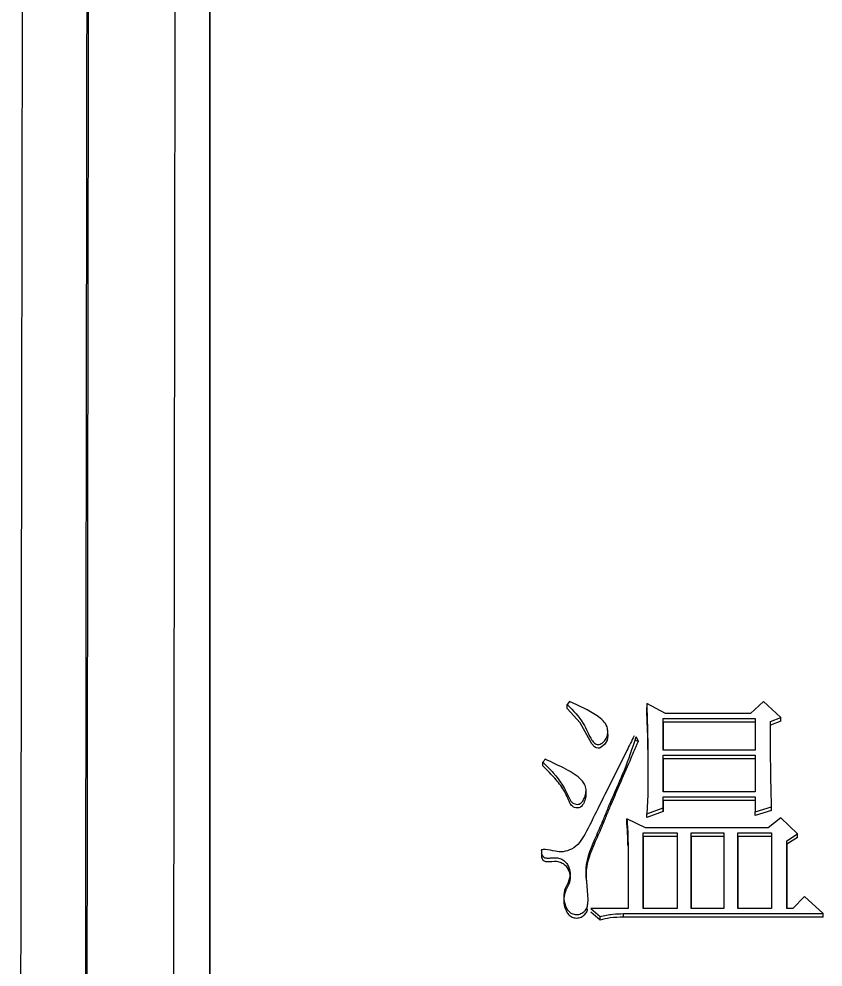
# Model space of a CAD drawing. Header units: millimetres. Extents: x 2344 to 4024, y 1094 to 2282.
# Drawn here: x 2710.55 to 2718, y 2057.93 to 2066.72 of the extents above; entities that cross this region are included whole.
import ezdxf

# ---------------------------------------------------------------- set-up
doc = ezdxf.new("R2010")
doc.units = ezdxf.units.MM

msp = doc.modelspace()

# ---------------------------------------------------------------- linework, layer by layer
at = {"color": 7, "linetype": 'Continuous', "lineweight": 25}
for p, q in [((2715.6558, 2060.392), (2715.6341, 2060.3645)), ((2716.5428, 2060.2818), (2716.3697, 2060.3736)), ((2716.3697, 2060.3736), (2716.3697, 2060.3388)), ((2717.4514, 2060.392), (2717.3324, 2060.2818)), ((2717.6137, 2060.2451), (2717.4514, 2060.392)), ((2715.6341, 2060.3297), (2715.6341, 2060.3645)), ((2716.3736, 2060.1774), (2716.3697, 2060.3388)), ((2717.3324, 2060.2818), (2716.5428, 2060.2818)), ((2716.5211, 2060.2359), (2717.3757, 2060.2359)), ((2716.5212, 2059.9417), (2716.5211, 2060.2359)), ((2716.5211, 2060.2013), (2716.5211, 2060.2359)), ((2716.5211, 2060.2013), (2716.5212, 2059.9417)), ((2717.3757, 2060.2013), (2716.5211, 2060.2013)), ((2717.3757, 2060.2359), (2717.3757, 2059.9417)), ((2717.5163, 2060.2083), (2717.6137, 2060.2451)), ((2717.6137, 2060.2105), (2717.5163, 2060.1738)), ((2717.6137, 2060.2105), (2717.6137, 2060.2451)), ((2716.0074, 2060.1252), (2716.0074, 2060.1368)), ((2716.261, 2060.0339), (2716.294, 2060.0269)), ((2716.294, 2060.0269), (2716.2723, 2060.0659)), ((2717.3757, 2059.9417), (2716.5212, 2059.9417)), ((2716.5212, 2059.8957), (2717.3757, 2059.8957)), ((2716.5212, 2059.555), (2716.5212, 2059.8957)), ((2716.5212, 2059.8616), (2716.5212, 2059.8957)), ((2716.5212, 2059.8616), (2716.5212, 2059.555)), ((2717.3757, 2059.8616), (2716.5212, 2059.8616)), ((2717.3757, 2059.8957), (2717.3757, 2059.555)), ((2715.407, 2059.7973), (2715.407, 2059.8314)), ((2715.8079, 2059.5393), (2715.8079, 2059.5734)), ((2716.3805, 2059.5273), (2716.3697, 2059.3521)), ((2717.3757, 2059.555), (2716.5212, 2059.555)), ((2716.5212, 2059.5089), (2717.3757, 2059.5089)), ((2716.5212, 2059.4075), (2716.5212, 2059.5089)), ((2716.5212, 2059.4752), (2716.5212, 2059.5089)), ((2717.3757, 2059.5089), (2717.3757, 2059.3706)), ((2716.3697, 2059.3521), (2716.5212, 2059.4075)), ((2716.5212, 2059.4752), (2716.5212, 2059.3739)), ((2717.3757, 2059.4752), (2716.5212, 2059.4752)), ((2716.5212, 2059.3739), (2716.5212, 2059.4075)), ((2717.3757, 2059.3706), (2717.5272, 2059.4167)), ((2717.5272, 2059.3831), (2717.5272, 2059.4167)), ((2716.5212, 2059.3739), (2716.3697, 2059.3186)), ((2716.3697, 2059.3186), (2716.3697, 2059.3521)), ((2717.5272, 2059.3831), (2717.3757, 2059.3371)), ((2717.3757, 2059.3371), (2717.3757, 2059.3706)), ((2717.6137, 2059.3152), (2717.4947, 2059.2229)), ((2717.7652, 2059.1675), (2717.6137, 2059.3152)), ((2716.3589, 2059.2229), (2716.1858, 2059.306)), ((2716.1858, 2059.2726), (2716.1858, 2059.306)), ((2716.3373, 2059.1767), (2716.651, 2059.1767)), ((2716.3373, 2058.4737), (2716.3373, 2059.1767)), ((2716.3373, 2059.1435), (2716.3373, 2059.1767)), ((2716.3373, 2059.1435), (2716.3373, 2058.4737)), ((2716.651, 2059.1435), (2716.3373, 2059.1435)), ((2717.4947, 2059.2229), (2716.3589, 2059.2229)), ((2716.651, 2059.1767), (2716.651, 2058.4738)), ((2716.7808, 2059.1767), (2717.0837, 2059.1767)), ((2716.7808, 2058.4738), (2716.7808, 2059.1767)), ((2716.7808, 2059.1435), (2716.7808, 2059.1767)), ((2716.7808, 2059.1435), (2716.7808, 2058.4738)), ((2717.0837, 2059.1435), (2716.7808, 2059.1435)), ((2717.0837, 2059.1767), (2717.0837, 2058.4738)), ((2717.2135, 2059.1767), (2717.5272, 2059.1767)), ((2717.2135, 2058.4738), (2717.2135, 2059.1767)), ((2717.2135, 2059.1435), (2717.2135, 2059.1767)), ((2717.2135, 2059.1435), (2717.2135, 2058.4738)), ((2717.5272, 2059.1435), (2717.2135, 2059.1435)), ((2717.5272, 2059.1767), (2717.5272, 2058.4738)), ((2717.6678, 2059.1029), (2717.7652, 2059.1675)), ((2717.7652, 2059.1343), (2717.7652, 2059.1675)), ((2716.1966, 2059.0512), (2716.1966, 2059.0844)), ((2717.7652, 2059.1343), (2717.6678, 2059.0697)), ((2717.6678, 2059.0697), (2717.6678, 2059.1029)), ((2717.8301, 2058.5849), (2717.7219, 2058.4738)), ((2718.0031, 2058.4274), (2717.8301, 2058.5849)), ((2715.8505, 2058.4737), (2715.937, 2058.3996)), ((2716.1967, 2058.4737), (2715.8505, 2058.4737)), ((2715.937, 2058.3674), (2715.8505, 2058.4414)), ((2716.651, 2058.4738), (2716.3373, 2058.4737)), ((2717.0837, 2058.4738), (2716.7808, 2058.4738)), ((2717.5272, 2058.4738), (2717.2135, 2058.4738)), ((2717.7219, 2058.4738), (2717.6678, 2058.4738)), ((2715.937, 2058.3674), (2715.937, 2058.3996)), ((2716.1534, 2058.4274), (2718.0031, 2058.4274)), ((2716.1534, 2058.3951), (2716.1534, 2058.4274)), ((2718.0031, 2058.3952), (2716.1534, 2058.3951)), ((2718.0031, 2058.3952), (2718.0031, 2058.4274))]:
    msp.add_line(p, q, dxfattribs=at)
at = {"color": 7, "linetype": 'Continuous', "lineweight": 25, "flags": 128}
for points in [[(2716.0057, 2060.1011), (2716.0093, 2060.0791), (2716.0026, 2060.0364), (2715.9804, 2059.9973), (2715.948, 2059.9689), (2715.9334, 2059.9623), (2715.9185, 2059.96), (2715.9022, 2059.9638), (2715.887, 2059.9732), (2715.8627, 2060.0011), (2715.7535, 2060.1944), (2715.6341, 2060.3297), (2715.6341, 2060.3297)], [(2715.4286, 2059.859), (2715.4231, 2059.8519), (2715.4151, 2059.8416), (2715.407, 2059.8314)]]:
    msp.add_lwpolyline(points, dxfattribs=at)
at = {"color": 7, "linetype": 'Continuous', "lineweight": 25}
for points, knots in [([(2712.3225, 2113.283), (2712.3226, 2113.1789), (2712.3226, 2112.6582), (2712.3227, 2111.2913), (2712.3227, 2109.1314), (2712.3228, 2106.513), (2712.3228, 2104.0504), (2712.3229, 2100.5426), (2712.3229, 2097.3997), (2712.3229, 2093.0846), (2712.323, 2088.3975), (2712.323, 2083.2653), (2712.3231, 2077.8418), (2712.3231, 2073.2831), (2712.3232, 2067.3606), (2712.3232, 2062.4548), (2712.3233, 2055.7759), (2712.3234, 2051.4831), (2712.3235, 2048.482)], [0, 0, 0, 0, 0.020124, 0.100733, 0.181328, 0.221587, 0.302184, 0.342442, 0.423039, 0.463298, 0.543894, 0.624491, 0.664749, 0.745346, 0.785604, 0.8662, 0.906458, 1, 1, 1, 1]), ([(2710.6539, 2112.3349), (2710.654, 2112.3633), (2710.6543, 2112.4517), (2710.653, 2111.4654), (2710.6501, 2109.4525), (2710.6454, 2106.3898), (2710.6402, 2103.0015), (2710.6351, 2099.6641), (2710.6305, 2096.5945), (2710.6249, 2092.9511), (2710.6184, 2088.6803), (2710.6111, 2084.0346), (2710.6034, 2079.0878), (2710.5952, 2073.9175), (2710.5862, 2068.2331), (2710.5763, 2062.0361), (2710.5656, 2055.3523), (2710.5581, 2050.6616), (2710.5542, 2048.2675)], [0, 0, 0, 0, 0.039342, 0.122943, 0.206183, 0.289063, 0.371582, 0.416612, 0.465601, 0.518547, 0.575452, 0.636313, 0.690059, 0.746552, 0.805793, 0.867782, 0.932518, 1, 1, 1, 1]), ([(2711.1592, 2048.132), (2711.1638, 2051.4312), (2711.1729, 2058.0297), (2711.1858, 2067.4598), (2711.1979, 2076.3404), (2711.2088, 2084.4981), (2711.2186, 2091.7984), (2711.2269, 2098.1162), (2711.2336, 2103.3383), (2711.2386, 2107.3948), (2711.2418, 2110.1428), (2711.2433, 2111.5888), (2711.2429, 2111.5656), (2711.2427, 2111.5569)], [0, 0, 0, 0, 0.094309, 0.188619, 0.282928, 0.377238, 0.471547, 0.565857, 0.660166, 0.754475, 0.848785, 0.943094, 1, 1, 1, 1]), ([(2711.1732, 2048.0833), (2711.1765, 2050.4689), (2711.183, 2055.1755), (2711.1922, 2061.9248), (2711.2009, 2068.2674), (2711.2089, 2074.1625), (2711.2163, 2079.5931), (2711.224, 2085.3261), (2711.2316, 2091.0948), (2711.2389, 2096.5751), (2711.2446, 2101.0421), (2711.2491, 2104.5653), (2711.2524, 2107.2273), (2711.2546, 2109.1302), (2711.2559, 2110.3489), (2711.2565, 2111.0659), (2711.2563, 2111.0968), (2711.2562, 2111.1115)], [0, 0, 0, 0, 0.06854, 0.13522, 0.200041, 0.263001, 0.324101, 0.38334, 0.468684, 0.549845, 0.626823, 0.699617, 0.768227, 0.832652, 0.892892, 0.948946, 1, 1, 1, 1]), ([(2712.0544, 2110.3577), (2712.0544, 2110.3697), (2712.0547, 2110.482), (2712.0545, 2110.1293), (2712.054, 2109.5594), (2712.0534, 2109.0127), (2712.0527, 2108.3385), (2712.0518, 2107.5304), (2712.0507, 2106.5905), (2712.0494, 2105.5189), (2712.0473, 2103.8094), (2712.0439, 2101.1232), (2712.0387, 2096.9734), (2712.032, 2091.7571), (2712.0247, 2086.1502), (2712.0171, 2080.473), (2712.0096, 2075.0059), (2712.0014, 2068.993), (2711.9924, 2062.4454), (2711.9826, 2055.4026), (2711.9758, 2050.4602), (2711.9723, 2047.9462)], [0, 0, 0, 0, 0.008365, 0.077995, 0.107986, 0.138061, 0.168221, 0.198465, 0.228793, 0.259205, 0.289702, 0.358895, 0.433683, 0.514064, 0.600037, 0.66048, 0.723411, 0.788828, 0.856732, 0.927123, 1, 1, 1, 1]), ([(2712.3235, 2049.4017), (2712.3235, 2049.7084), (2712.3234, 2052.6074), (2712.3233, 2058.0332), (2712.3232, 2064.2509), (2712.3231, 2070.286), (2712.3231, 2074.9159), (2712.323, 2078.7269), (2712.323, 2080.1702), (2712.323, 2080.5671)], [0, 0, 0, 0, 0.027476, 0.259697, 0.491874, 0.607849, 0.840033, 0.956008, 1, 1, 1, 1]), ([(2715.6341, 2060.3645), (2715.6892, 2060.3095), (2715.7866, 2060.2121), (2715.8332, 2060.0723), (2715.8809, 2060.0107), (2715.9013, 2059.9975), (2715.9193, 2059.9928), (2715.9385, 2059.9973), (2715.96, 2060.0101), (2715.9843, 2060.0336), (2716.0053, 2060.0696), (2716.0114, 2060.1141), (2716.0037, 2060.166), (2715.9676, 2060.2186), (2715.8541, 2060.3045), (2715.7437, 2060.3532), (2715.6558, 2060.392)], [0, 0, 0, 0, 0.207426, 0.367179, 0.400689, 0.416558, 0.431268, 0.448073, 0.466649, 0.497247, 0.53852, 0.578669, 0.62014, 0.682425, 0.747233, 1, 1, 1, 1]), ([(2716.3697, 2060.3736), (2716.3699, 2060.3692), (2716.3701, 2060.3625), (2716.3704, 2060.3513), (2716.3708, 2060.3401), (2716.3712, 2060.3267), (2716.3717, 2060.3133), (2716.3721, 2060.2999), (2716.3725, 2060.2865), (2716.3731, 2060.2686), (2716.3738, 2060.2463), (2716.3746, 2060.2194), (2716.3753, 2060.1926), (2716.3768, 2060.1389), (2716.3783, 2060.0763), (2716.3793, 2060.0136), (2716.3797, 2059.9823), (2716.38, 2059.9599), (2716.3802, 2059.9375), (2716.3805, 2059.9106), (2716.3806, 2059.8837), (2716.3808, 2059.8568), (2716.3809, 2059.8299), (2716.381, 2059.803), (2716.381, 2059.7761), (2716.3811, 2059.7492), (2716.3811, 2059.7268), (2716.381, 2059.7089), (2716.381, 2059.6954), (2716.381, 2059.682), (2716.381, 2059.6685), (2716.3809, 2059.6551), (2716.3809, 2059.6416), (2716.3809, 2059.6281), (2716.3808, 2059.6147), (2716.3808, 2059.6012), (2716.3807, 2059.5878), (2716.3807, 2059.5765), (2716.3807, 2059.5676), (2716.3807, 2059.5608), (2716.3806, 2059.5541), (2716.3806, 2059.5474), (2716.3806, 2059.5418), (2716.3806, 2059.5351), (2716.3805, 2059.5306), (2716.3805, 2059.5273)], [0, 0, 0, 0, 0.015876, 0.023814, 0.03969, 0.055566, 0.071442, 0.087319, 0.103195, 0.119071, 0.150823, 0.182575, 0.214327, 0.246079, 0.373089, 0.436594, 0.468346, 0.484222, 0.515974, 0.547726, 0.579478, 0.611231, 0.642983, 0.674735, 0.706487, 0.738239, 0.769992, 0.785868, 0.801744, 0.81762, 0.833496, 0.849372, 0.865248, 0.881124, 0.897, 0.912877, 0.928753, 0.944629, 0.952567, 0.960505, 0.968443, 0.976381, 0.984319, 0.988288, 1, 1, 1, 1]), ([(2716.3735, 2060.2076), (2716.3735, 2060.2076), (2716.3735, 2060.2076), (2716.3735, 2060.207), (2716.3735, 2060.204), (2716.3756, 2060.1078), (2716.3793, 2059.9393), (2716.3804, 2059.7496), (2716.3806, 2059.6516), (2716.3806, 2059.5989), (2716.3806, 2059.5785), (2716.3806, 2059.5654), (2716.3806, 2059.5619), (2716.3807, 2059.5601)], [0, 0, 0, 0, 0.001207, 0.003889, 0.007028, 0.025195, 0.475497, 0.695522, 0.859189, 0.902155, 0.937592, 0.968739, 1, 1, 1, 1]), ([(2717.5272, 2059.4167), (2717.527, 2059.421), (2717.5266, 2059.4338), (2717.5258, 2059.4552), (2717.5249, 2059.4809), (2717.5242, 2059.5023), (2717.5237, 2059.5195), (2717.5233, 2059.5323), (2717.5229, 2059.5451), (2717.5226, 2059.558), (2717.5223, 2059.5708), (2717.522, 2059.5837), (2717.5217, 2059.5965), (2717.5211, 2059.6222), (2717.5195, 2059.7121), (2717.518, 2059.8147), (2717.5175, 2059.9045), (2717.5174, 2059.9301), (2717.5173, 2059.943), (2717.5172, 2059.9558), (2717.5171, 2059.9686), (2717.5171, 2059.9814), (2717.517, 2059.9942), (2717.517, 2060.0071), (2717.5169, 2060.0199), (2717.5168, 2060.0327), (2717.5168, 2060.0455), (2717.5168, 2060.0583), (2717.5167, 2060.0711), (2717.5167, 2060.084), (2717.5166, 2060.0946), (2717.5166, 2060.1032), (2717.5166, 2060.1096), (2717.5166, 2060.116), (2717.5166, 2060.1224), (2717.5165, 2060.1288), (2717.5165, 2060.1352), (2717.5165, 2060.1416), (2717.5165, 2060.148), (2717.5165, 2060.1544), (2717.5165, 2060.1608), (2717.5164, 2060.1672), (2717.5164, 2060.1736), (2717.5164, 2060.18), (2717.5164, 2060.1864), (2717.5164, 2060.1928), (2717.5164, 2060.2001), (2717.5163, 2060.2053), (2717.5163, 2060.2083)], [0, 0, 0, 0, 0.016204, 0.048613, 0.081022, 0.11343, 0.129634, 0.145839, 0.162043, 0.178247, 0.194452, 0.210656, 0.22686, 0.243065, 0.307882, 0.567153, 0.631971, 0.648175, 0.664379, 0.680584, 0.696788, 0.712992, 0.729197, 0.745401, 0.761605, 0.777809, 0.794014, 0.810218, 0.826422, 0.842627, 0.858831, 0.866933, 0.875035, 0.883137, 0.89124, 0.899342, 0.907444, 0.915546, 0.923648, 0.93175, 0.939853, 0.947955, 0.956057, 0.964159, 0.972261, 0.980363, 0.988466, 1, 1, 1, 1]), ([(2716.2525, 2060.0742), (2716.2302, 2060.0292), (2716.1184, 2059.8037), (2715.9661, 2059.4992), (2715.8244, 2059.2131), (2715.7512, 2059.0821), (2715.6808, 2059.0232), (2715.5991, 2058.9973), (2715.5154, 2059.0027), (2715.4491, 2059.0258), (2715.4043, 2059.0197), (2715.3907, 2059.0178)], [0, 0, 0, 0, 0.102395, 0.511938, 0.690628, 0.751585, 0.813368, 0.867382, 0.913423, 0.973554, 1, 1, 1, 1]), ([(2715.3962, 2059.0011), (2715.3956, 2058.9947), (2715.3944, 2058.9816), (2715.4012, 2058.9661), (2715.4093, 2058.9558), (2715.4203, 2058.9476), (2715.4444, 2058.9407), (2715.475, 2058.9429), (2715.5027, 2058.9451), (2715.531, 2058.9468), (2715.5646, 2058.9417), (2715.6018, 2058.9219), (2715.6309, 2058.8919), (2715.6498, 2058.8553), (2715.6601, 2058.8154), (2715.6611, 2058.7609), (2715.6324, 2058.6982), (2715.5968, 2058.6233), (2715.6019, 2058.5395), (2715.6237, 2058.4796), (2715.6505, 2058.4463), (2715.6675, 2058.4325), (2715.6866, 2058.4233), (2715.7075, 2058.4188), (2715.729, 2058.4186), (2715.7503, 2058.4229), (2715.7704, 2058.4319), (2715.7884, 2058.4446), (2715.8037, 2058.46), (2715.819, 2058.4838), (2715.84, 2058.6143), (2715.7693, 2058.8467), (2715.8853, 2059.1073), (2715.9652, 2059.2898), (2716.0038, 2059.3852), (2716.0246, 2059.4356), (2716.0366, 2059.4642), (2716.0822, 2059.5702), (2716.1734, 2059.7691), (2716.2379, 2059.9626), (2716.2723, 2060.0659)], [0, 0, 0, 0, 0.0073787, 0.0150243, 0.0185756, 0.0221542, 0.0301488, 0.0452853, 0.0551706, 0.0606045, 0.0761177, 0.0914291, 0.1062873, 0.1223904, 0.1379565, 0.1534235, 0.1843059, 0.2154784, 0.2469224, 0.2782932, 0.2869385, 0.2948589, 0.3024354, 0.3101004, 0.3179917, 0.3256944, 0.3335974, 0.342062, 0.35006, 0.3577981, 0.3738098, 0.4991891, 0.6241938, 0.686833, 0.7292145, 0.7420731, 0.749377, 0.7648573, 0.8744701, 1, 1, 1, 1]), ([(2715.8144, 2058.7275), (2715.8124, 2058.7611), (2715.804, 2058.9026), (2715.8922, 2059.0865), (2715.9697, 2059.2664), (2716.0099, 2059.3666), (2716.0921, 2059.5632), (2716.1802, 2059.7637), (2716.2637, 2059.9572), (2716.2855, 2060.0075), (2716.2914, 2060.0211), (2716.2932, 2060.0251), (2716.2938, 2060.0264), (2716.294, 2060.0269)], [0, 0, 0, 0, 0.072339, 0.304366, 0.420322, 0.49591, 0.536225, 0.878778, 0.967055, 0.990444, 0.996951, 0.998908, 1, 1, 1, 1]), ([(2715.407, 2059.8314), (2715.4405, 2059.7987), (2715.542, 2059.7), (2715.6213, 2059.5717), (2715.6651, 2059.4708), (2715.6824, 2059.4529), (2715.7038, 2059.4425), (2715.7257, 2059.4391), (2715.7458, 2059.4421), (2715.7635, 2059.4522), (2715.7867, 2059.4808), (2715.8031, 2059.5248), (2715.811, 2059.5793), (2715.7973, 2059.6272), (2715.7414, 2059.6994), (2715.6108, 2059.7737), (2715.493, 2059.8288), (2715.4286, 2059.859)], [0, 0, 0, 0, 0.118686, 0.359193, 0.382947, 0.402076, 0.42122, 0.441111, 0.455767, 0.470498, 0.490907, 0.5484, 0.590659, 0.633123, 0.67426, 0.821853, 1, 1, 1, 1]), ([(2715.8065, 2059.5396), (2715.8061, 2059.5268), (2715.8054, 2059.4964), (2715.7905, 2059.4593), (2715.7741, 2059.4303), (2715.7588, 2059.4151), (2715.742, 2059.4076), (2715.7228, 2059.4057), (2715.7015, 2059.4097), (2715.6802, 2059.4208), (2715.6625, 2059.4411), (2715.6402, 2059.4989), (2715.5959, 2059.5894), (2715.5081, 2059.697), (2715.4409, 2059.7637), (2715.407, 2059.7973)], [0, 0, 0, 0, 0.0568987, 0.1350252, 0.1736468, 0.2031472, 0.2266296, 0.2500331, 0.2831283, 0.3165185, 0.3501293, 0.3980724, 0.5893415, 0.7930153, 1, 1, 1, 1]), ([(2716.1858, 2059.306), (2716.1884, 2059.2733), (2716.1927, 2059.2201), (2716.1952, 2059.1461), (2716.1962, 2059.105), (2716.1966, 2059.0844)], [0, 0, 0, 0, 0.443386, 0.721661, 1, 1, 1, 1]), ([(2716.1966, 2059.0512), (2716.1961, 2059.084), (2716.1951, 2059.1374), (2716.1904, 2059.2111), (2716.1874, 2059.2521), (2716.1858, 2059.2726)], [0, 0, 0, 0, 0.443947, 0.7219434, 1, 1, 1, 1]), ([(2716.1966, 2059.0844), (2716.1966, 2058.9827), (2716.1966, 2058.7794), (2716.1967, 2058.5756), (2716.1967, 2058.4737)], [0, 0, 0, 0, 0.499996, 1, 1, 1, 1]), ([(2717.6678, 2058.4738), (2717.6678, 2058.5666), (2717.6678, 2058.7765), (2717.6678, 2058.986), (2717.6678, 2059.1029)], [0, 0, 0, 0, 0.44202, 1, 1, 1, 1]), ([(2717.6678, 2059.0697), (2717.6678, 2058.9772), (2717.6678, 2058.7788), (2717.6678, 2058.58), (2717.6678, 2058.4738)], [0, 0, 0, 0, 0.465984, 1, 1, 1, 1]), ([(2715.3907, 2059.0178), (2715.3927, 2059.0129), (2715.3962, 2059.0042), (2715.3964, 2058.9935), (2715.3945, 2058.9876), (2715.3927, 2058.9857), (2715.3916, 2058.9851), (2715.3911, 2058.9849), (2715.3908, 2058.9848), (2715.3907, 2058.9848)], [0, 0, 0, 0, 0.493604, 0.861876, 0.955662, 0.982084, 0.991539, 0.995796, 1, 1, 1, 1]), ([(2715.3962, 2058.9681), (2715.3956, 2058.961), (2715.3944, 2058.9468), (2715.4025, 2058.9305), (2715.412, 2058.9203), (2715.4248, 2058.9128), (2715.4664, 2058.9048), (2715.5191, 2058.9187), (2715.5782, 2058.9038), (2715.6141, 2058.8786), (2715.6404, 2058.8441), (2715.6558, 2058.8041), (2715.6619, 2058.7618), (2715.6548, 2058.706), (2715.6194, 2058.6465), (2715.5947, 2058.5668), (2715.6056, 2058.4971), (2715.6262, 2058.4456), (2715.6469, 2058.417), (2715.668, 2058.3996), (2715.6873, 2058.3905), (2715.7085, 2058.3863), (2715.7304, 2058.3869), (2715.7517, 2058.3914), (2715.7781, 2058.4028), (2715.7996, 2058.4217), (2715.8139, 2058.4446), (2715.8206, 2058.4596), (2715.8208, 2058.4692), (2715.8209, 2058.4723)], [0, 0, 0, 0, 0.021977, 0.044085, 0.053985, 0.064273, 0.088224, 0.176711, 0.220203, 0.264353, 0.306517, 0.351961, 0.396252, 0.439352, 0.525251, 0.607696, 0.694473, 0.739882, 0.779597, 0.801371, 0.821997, 0.842752, 0.864889, 0.886343, 0.907126, 0.950116, 0.970156, 0.990518, 1, 1, 1, 1]), ([(2715.937, 2058.3996), (2715.9768, 2058.4088), (2716.0479, 2058.4253), (2716.1211, 2058.4268), (2716.1534, 2058.4274)], [0, 0, 0, 0, 0.558835, 1, 1, 1, 1]), ([(2716.1534, 2058.3951), (2716.1123, 2058.394), (2716.0391, 2058.3921), (2715.9682, 2058.3749), (2715.937, 2058.3674)], [0, 0, 0, 0, 0.561085, 1, 1, 1, 1])]:
    msp.add_open_spline(points, degree=3, knots=knots, dxfattribs=at)

doc.saveas('drawing.dxf')
